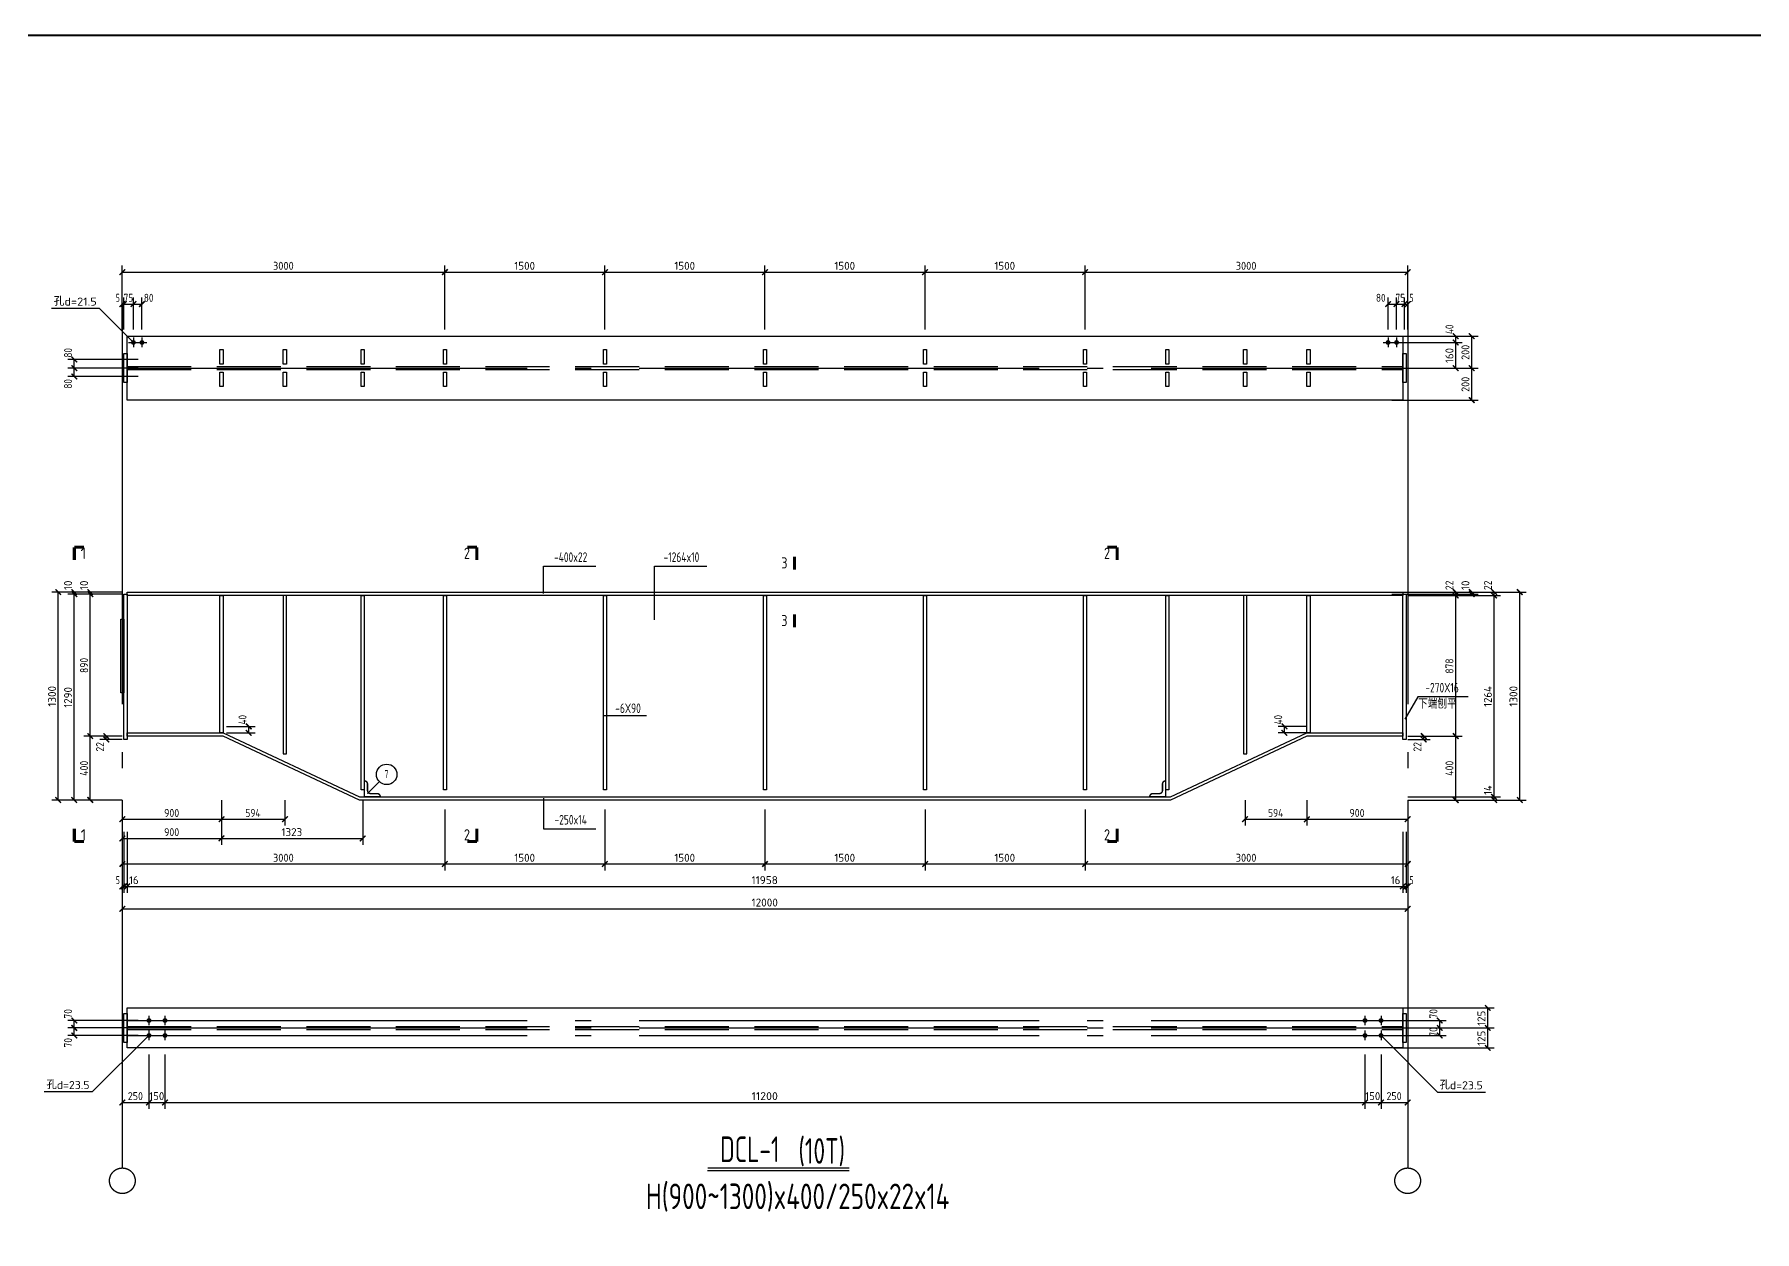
# Model space of a CAD drawing. Extents: x 447413 to 2975780, y -1432727 to 1301644.
# Drawn here: x 2269798 to 2323544, y -920480 to -883064 of the extents above; entities that cross this region are included whole.
import ezdxf
from ezdxf.enums import TextEntityAlignment as Align

# ---------------------------------------------------------------- set-up
doc = ezdxf.new("R2010")
doc.units = 0
doc.header["$LTSCALE"] = 1000
doc.header["$MEASUREMENT"] = 0
doc.linetypes.add('2', pattern=[16, 12.5, -1.5, 0.5, -1.5])
doc.linetypes.add('5', pattern=[5.6, 2, -0.8, 2, -0.8])
for name, color, linetype in [('10', 7, 'Continuous'), ('320', 2, 'Continuous'), ('图框', 253, 'Continuous'), ('图框外框__细线', 253, 'Continuous'), ('尺寸标注', 253, 'Continuous'), ('焊缝标注', 253, 'Continuous'), ('编号标注', 253, 'Continuous'), ('螺栓孔标注', 253, 'Continuous'), ('详图符号', 253, '2')]:
    doc.layers.add(name, color=color, linetype=linetype)
doc.layers.add('白线', color=7, linetype='Continuous', lineweight=20)
doc.styles.add('80', font='tssdeng.shx', dxfattribs={"width": 0.7, "bigfont": 'tssdchn.shx'})
doc.styles.get("Standard").update_dxf_attribs({"font": 'tssdeng.shx', "bigfont": 'hztxt.shx'})

# ---------------------------------------------------------------- blocks, each defined once
blk = doc.blocks.new('A$C6B0021A6')
at = {"layer": '图框', "color": 153, "const_width": 58, "elevation": -84000}
blk.add_lwpolyline([(111420, 1020), (2520, 1020), (2520, 83120), (111420, 83120)], close=True, dxfattribs=at)

msp = doc.modelspace()

# ---------------------------------------------------------------- linework, layer by layer
for p, q in [((2313023, -903767.1), (2312618.2, -904461.8)), ((2314592.7, -903767.1), (2313023, -903767.1)), ((2295258.5, -918583.8), (2290830.1, -918583.8))]:
    msp.add_line(p, q)
for points in [[(2285709, -900541.1), (2285709, -899687.8), (2285709, -899687.8), (2287342.2, -899687.8)], [(2289170, -901361.7), (2289170, -899687.8), (2289170, -899687.8), (2290803.3, -899687.8)], [(2287593.9, -904355.6), (2287968.4, -904355.6), (2287968.4, -904355.6), (2288926.8, -904355.6)], [(2285709, -906932.9), (2285709, -907893.6), (2285709, -907893.6), (2287342.2, -907893.6)]]:
    msp.add_lwpolyline(points)
at = {"const_width": 40.8}
msp.add_lwpolyline([(2295258.5, -918493.1), (2290830.1, -918493.1)], dxfattribs=at)
at = {"layer": '10', "const_width": 95}
for points in [[(2271044.8, -899091.5), (2271044.8, -899491.5)], [(2271044.8, -899091.5), (2271344.8, -899091.5)], [(2283624.8, -899091.5), (2283324.8, -899091.5)], [(2283624.8, -899091.5), (2283624.8, -899491.5)], [(2303624.8, -899091.5), (2303324.8, -899091.5)], [(2303624.8, -899091.5), (2303624.8, -899491.5)], [(2293544.8, -899391.5), (2293544.8, -899791.5)], [(2293544.8, -901591.5), (2293544.8, -901191.5)], [(2271044.8, -908291.5), (2271044.8, -907891.5)], [(2271044.8, -908291.5), (2271344.8, -908291.5)], [(2283624.8, -908291.5), (2283324.8, -908291.5)], [(2283624.8, -908291.5), (2283624.8, -907891.5)], [(2303624.8, -908291.5), (2303324.8, -908291.5)], [(2303624.8, -908291.5), (2303624.8, -907891.5)]]:
    msp.add_lwpolyline(points, dxfattribs=at)
at = {"layer": '320'}
for points in [[(2272694.8, -892491.5), (2312554.8, -892491.5), (2312554.8, -894491.5), (2272694.8, -894491.5), (2272694.8, -892491.5)], [(2272594.8, -893041.5), (2272694.8, -893041.5), (2272694.8, -893941.5), (2272594.8, -893941.5), (2272594.8, -893041.5)], [(2275594.8, -892916.5), (2275694.8, -892916.5), (2275694.8, -893366.5), (2275594.8, -893366.5), (2275594.8, -892916.5)], [(2277574.8, -892916.5), (2277674.8, -892916.5), (2277674.8, -893366.5), (2277574.8, -893366.5), (2277574.8, -892916.5)], [(2280004.8, -892916.5), (2280104.8, -892916.5), (2280104.8, -893366.5), (2280004.8, -893366.5), (2280004.8, -892916.5)], [(2282574.8, -892916.5), (2282674.8, -892916.5), (2282674.8, -893366.5), (2282574.8, -893366.5), (2282574.8, -892916.5)], [(2287574.8, -892916.5), (2287674.8, -892916.5), (2287674.8, -893366.5), (2287574.8, -893366.5), (2287574.8, -892916.5)], [(2292574.8, -892916.5), (2292674.8, -892916.5), (2292674.8, -893366.5), (2292574.8, -893366.5), (2292574.8, -892916.5)], [(2297574.8, -892916.5), (2297674.8, -892916.5), (2297674.8, -893366.5), (2297574.8, -893366.5), (2297574.8, -892916.5)], [(2302574.8, -892916.5), (2302674.8, -892916.5), (2302674.8, -893366.5), (2302574.8, -893366.5), (2302574.8, -892916.5)], [(2305144.8, -892916.5), (2305244.8, -892916.5), (2305244.8, -893366.5), (2305144.8, -893366.5), (2305144.8, -892916.5)], [(2307574.8, -892916.5), (2307674.8, -892916.5), (2307674.8, -893366.5), (2307574.8, -893366.5), (2307574.8, -892916.5)], [(2309554.8, -892916.5), (2309654.8, -892916.5), (2309654.8, -893366.5), (2309554.8, -893366.5), (2309554.8, -892916.5)], [(2312554.8, -893041.5), (2312654.8, -893041.5), (2312654.8, -893941.5), (2312554.8, -893941.5), (2312554.8, -893041.5)], [(2275594.8, -893616.5), (2275694.8, -893616.5), (2275694.8, -894066.5), (2275594.8, -894066.5), (2275594.8, -893616.5)], [(2277574.8, -893616.5), (2277674.8, -893616.5), (2277674.8, -894066.5), (2277574.8, -894066.5), (2277574.8, -893616.5)], [(2280004.8, -893616.5), (2280104.8, -893616.5), (2280104.8, -894066.5), (2280004.8, -894066.5), (2280004.8, -893616.5)], [(2282574.8, -893616.5), (2282674.8, -893616.5), (2282674.8, -894066.5), (2282574.8, -894066.5), (2282574.8, -893616.5)], [(2287574.8, -893616.5), (2287674.8, -893616.5), (2287674.8, -894066.5), (2287574.8, -894066.5), (2287574.8, -893616.5)], [(2292574.8, -893616.5), (2292674.8, -893616.5), (2292674.8, -894066.5), (2292574.8, -894066.5), (2292574.8, -893616.5)], [(2297574.8, -893616.5), (2297674.8, -893616.5), (2297674.8, -894066.5), (2297574.8, -894066.5), (2297574.8, -893616.5)], [(2302574.8, -893616.5), (2302674.8, -893616.5), (2302674.8, -894066.5), (2302574.8, -894066.5), (2302574.8, -893616.5)], [(2305144.8, -893616.5), (2305244.8, -893616.5), (2305244.8, -894066.5), (2305144.8, -894066.5), (2305144.8, -893616.5)], [(2307574.8, -893616.5), (2307674.8, -893616.5), (2307674.8, -894066.5), (2307574.8, -894066.5), (2307574.8, -893616.5)], [(2309554.8, -893616.5), (2309654.8, -893616.5), (2309654.8, -894066.5), (2309554.8, -894066.5), (2309554.8, -893616.5)], [(2272594.8, -900561.5), (2272694.8, -900561.5), (2272694.8, -905101.5), (2272594.8, -905101.5), (2272594.8, -900561.5)], [(2272694.8, -900491.5), (2312554.8, -900491.5), (2312554.8, -900601.5), (2272694.8, -900601.5), (2272694.8, -900491.5)], [(2275594.8, -900601.5), (2275694.8, -900601.5), (2275694.8, -904891.5), (2275594.8, -904891.5), (2275594.8, -900601.5)], [(2277574.8, -900601.5), (2277574.8, -905547.6)], [(2277674.8, -905547.6), (2277674.8, -900601.5)], [(2280004.8, -900601.5), (2280104.8, -900601.5), (2280104.8, -906671.5), (2280004.8, -906671.5), (2280004.8, -900601.5)], [(2282574.8, -900601.5), (2282674.8, -900601.5), (2282674.8, -906671.5), (2282574.8, -906671.5), (2282574.8, -900601.5)], [(2287574.8, -900601.5), (2287674.8, -900601.5), (2287674.8, -906671.5), (2287574.8, -906671.5), (2287574.8, -900601.5)], [(2292574.8, -900601.5), (2292674.8, -900601.5), (2292674.8, -906671.5), (2292574.8, -906671.5), (2292574.8, -900601.5)], [(2297574.8, -900601.5), (2297674.8, -900601.5), (2297674.8, -906671.5), (2297574.8, -906671.5), (2297574.8, -900601.5)], [(2302574.8, -900601.5), (2302674.8, -900601.5), (2302674.8, -906671.5), (2302574.8, -906671.5), (2302574.8, -900601.5)], [(2305144.8, -900601.5), (2305244.8, -900601.5), (2305244.8, -906671.5), (2305144.8, -906671.5), (2305144.8, -900601.5)], [(2307574.8, -900601.5), (2307574.8, -905547.6)], [(2307674.8, -905547.6), (2307674.8, -900601.5)], [(2309554.8, -900601.5), (2309654.8, -900601.5), (2309654.8, -904891.5), (2309554.8, -904891.5), (2309554.8, -900601.5)], [(2312554.8, -900561.5), (2312654.8, -900561.5), (2312654.8, -905101.5), (2312554.8, -905101.5), (2312554.8, -900561.5)], [(2272494.8, -901341.5), (2272594.8, -901341.5), (2272594.8, -903641.5), (2272494.8, -903641.5), (2272494.8, -901341.5)], [(2272694.8, -904891.5), (2275694.8, -904891.5), (2279954.8, -906891.5), (2305294.8, -906891.5), (2309554.8, -904891.5), (2312554.8, -904891.5), (2312554.8, -904991.5), (2309554.8, -904991.5), (2305294.8, -906991.5), (2279954.8, -906991.5), (2275694.8, -904991.5), (2272694.8, -904991.5), (2272694.8, -904891.5)], [(2277574.8, -905547.6), (2277674.8, -905547.6)], [(2307574.8, -905547.6), (2307674.8, -905547.6)], [(2272594.8, -913666.5), (2272694.8, -913666.5), (2272694.8, -914566.5), (2272594.8, -914566.5), (2272594.8, -913666.5)], [(2272694.8, -913491.5), (2312554.8, -913491.5), (2312554.8, -914741.5), (2272694.8, -914741.5), (2272694.8, -913491.5)], [(2312554.8, -913666.5), (2312654.8, -913666.5), (2312654.8, -914566.5), (2312554.8, -914566.5), (2312554.8, -913666.5)]]:
    msp.add_lwpolyline(points, dxfattribs=at)
at = {"layer": '320', "color": 253, "linetype": '5'}
for points in [[(2272694.8, -893441.5), (2312554.8, -893441.5)], [(2272694.8, -893541.5), (2312554.8, -893541.5)], [(2272694.8, -914066.5), (2312554.8, -914066.5)], [(2272694.8, -914166.5), (2312554.8, -914166.5)]]:
    msp.add_lwpolyline(points, dxfattribs=at)
at = {"layer": '图框外框__细线', "color": 2, "const_width": 45}
for points in [[(2280104.8, -906891.5), (2280104.8, -906391.5)], [(2280204.8, -906691.5), (2280204.8, -906491.5)], [(2305044.8, -906691.5), (2305044.8, -906491.5)], [(2305144.8, -906891.5), (2305144.8, -906391.5)], [(2280104.8, -906891.5), (2280604.8, -906891.5)], [(2280504.8, -906791.5), (2280304.8, -906791.5)], [(2305144.8, -906891.5), (2304644.8, -906891.5)], [(2304744.8, -906791.5), (2304944.8, -906791.5)]]:
    msp.add_lwpolyline(points, dxfattribs=at)
at = {"layer": '图框外框__细线', "const_width": 45}
for points in [[(2280204.8, -906491.5, 0.4142136), (2280104.8, -906391.5, 0.4142136)], [(2280204.8, -906691.5, 0.4142135), (2280304.8, -906791.5, 0.4142135)], [(2304944.8, -906791.5, 0.4142136), (2305044.8, -906691.5, 0.4142136)], [(2305144.8, -906391.5, 0.4142136), (2305044.8, -906491.5, 0.4142136)], [(2280604.8, -906891.5, 0.4142136), (2280504.8, -906791.5, 0.4142136)], [(2304744.8, -906791.5, 0.4142136), (2304644.8, -906891.5, 0.4142136)]]:
    msp.add_lwpolyline(points, format="xyb", dxfattribs=at)
at = {"layer": '尺寸标注'}
for p, q in [((2272544.8, -892291.5), (2272544.8, -890291.5)), ((2272544.8, -890491.5), (2282624.8, -890491.5)), ((2282624.8, -892291.5), (2282624.8, -890291.5)), ((2282624.8, -892291.5), (2282624.8, -890291.5)), ((2282624.8, -890491.5), (2287624.8, -890491.5)), ((2287624.8, -892291.5), (2287624.8, -890291.5)), ((2287624.8, -892291.5), (2287624.8, -890291.5)), ((2287624.8, -890491.5), (2292624.8, -890491.5)), ((2292624.8, -892291.5), (2292624.8, -890291.5)), ((2292624.8, -892291.5), (2292624.8, -890291.5)), ((2292624.8, -890491.5), (2297624.8, -890491.5)), ((2297624.8, -892291.5), (2297624.8, -890291.5)), ((2297624.8, -892291.5), (2297624.8, -890291.5)), ((2297624.8, -890491.5), (2302624.8, -890491.5)), ((2302624.8, -892291.5), (2302624.8, -890291.5)), ((2302624.8, -892291.5), (2302624.8, -890291.5)), ((2302624.8, -890491.5), (2312704.8, -890491.5)), ((2312704.8, -892291.5), (2312704.8, -890291.5)), ((2272544.8, -892291.5), (2272544.8, -891291.5)), ((2272544.8, -891491.5), (2272594.8, -891491.5)), ((2272594.8, -892291.5), (2272594.8, -891291.5)), ((2272594.8, -892291.5), (2272594.8, -891291.5)), ((2272594.8, -891491.5), (2272891.4, -891491.5)), ((2272891.4, -892291.5), (2272891.4, -891291.5)), ((2272891.4, -892291.5), (2272891.4, -891291.5)), ((2272891.4, -891491.5), (2273158.1, -891491.5)), ((2273158.1, -892291.5), (2273158.1, -891291.5)), ((2312091.4, -892291.5), (2312091.4, -891291.5)), ((2312091.4, -891491.5), (2312358.1, -891491.5)), ((2312358.1, -892291.5), (2312358.1, -891291.5)), ((2312358.1, -892291.5), (2312358.1, -891291.5)), ((2312358.1, -891491.5), (2312608.1, -891491.5)), ((2312608.1, -892291.5), (2312608.1, -891291.5)), ((2312608.1, -892291.5), (2312608.1, -891291.5)), ((2312608.1, -891491.5), (2312704.8, -891491.5)), ((2312704.8, -892291.5), (2312704.8, -891291.5)), ((2312204.8, -892491.5), (2314904.8, -892491.5)), ((2312504.8, -892491.5), (2314404.8, -892491.5)), ((2312504.8, -892691.5), (2314404.8, -892691.5)), ((2312504.8, -892691.5), (2314404.8, -892691.5)), ((2314204.8, -892691.5), (2314204.8, -892491.5)), ((2314204.8, -893491.5), (2314204.8, -892691.5)), ((2314704.8, -893491.5), (2314704.8, -892491.5)), ((2273044.8, -893224.8), (2270844.8, -893224.8)), ((2271044.8, -893491.5), (2271044.8, -893224.8)), ((2273044.8, -893491.5), (2270844.8, -893491.5)), ((2273044.8, -893491.5), (2270844.8, -893491.5)), ((2273044.8, -893758.1), (2270844.8, -893758.1)), ((2271044.8, -893758.1), (2271044.8, -893491.5)), ((2312204.8, -893491.5), (2314904.8, -893491.5)), ((2312204.8, -893491.5), (2314904.8, -893491.5)), ((2312504.8, -893491.5), (2314404.8, -893491.5)), ((2314704.8, -894491.5), (2314704.8, -893491.5)), ((2312204.8, -894491.5), (2314904.8, -894491.5)), ((2272544.8, -900491.5), (2270344.8, -900491.5)), ((2270544.8, -906991.5), (2270544.8, -900491.5)), ((2272544.8, -900491.5), (2270844.8, -900491.5)), ((2272544.8, -900561.5), (2270844.8, -900561.5)), ((2272544.8, -900561.5), (2270844.8, -900561.5)), ((2271044.8, -900561.5), (2271044.8, -900491.5)), ((2271044.8, -906991.5), (2271044.8, -900561.5)), ((2272544.8, -900491.5), (2271344.8, -900491.5)), ((2272544.8, -900561.5), (2271344.8, -900561.5)), ((2272544.8, -900561.5), (2271344.8, -900561.5)), ((2271544.8, -900561.5), (2271544.8, -900491.5)), ((2271544.8, -904991.5), (2271544.8, -900561.5)), ((2307624.8, -900601.5), (2306424.8, -900601.5)), ((2312204.8, -900491.5), (2314904.8, -900491.5)), ((2312204.8, -900561.5), (2314904.8, -900561.5)), ((2312704.8, -900491.5), (2315604.8, -900491.5)), ((2312704.8, -900491.5), (2314404.8, -900491.5)), ((2312704.8, -900601.5), (2315604.8, -900601.5)), ((2312704.8, -900601.5), (2315604.8, -900601.5)), ((2312704.8, -900601.5), (2314404.8, -900601.5)), ((2312704.8, -900601.5), (2314404.8, -900601.5)), ((2313204.8, -900491.5), (2316404.8, -900491.5)), ((2314204.8, -900601.5), (2314204.8, -900491.5)), ((2314204.8, -904991.5), (2314204.8, -900601.5)), ((2314704.8, -900561.5), (2314704.8, -900491.5)), ((2315404.8, -900601.5), (2315404.8, -900491.5)), ((2315404.8, -906891.5), (2315404.8, -900601.5)), ((2316204.8, -906991.5), (2316204.8, -900491.5)), ((2272544.8, -904991.5), (2271344.8, -904991.5)), ((2272544.8, -904991.5), (2271344.8, -904991.5)), ((2271544.8, -906991.5), (2271544.8, -904991.5)), ((2272544.8, -904991.5), (2271844.8, -904991.5)), ((2272044.8, -905101.5), (2272044.8, -904991.5)), ((2275794.8, -904691.5), (2276694.8, -904691.5)), ((2275794.8, -904891.5), (2276694.8, -904891.5)), ((2276494.8, -904891.5), (2276494.8, -904691.5)), ((2309554.8, -904691.5), (2308654.8, -904691.5)), ((2309554.8, -904891.5), (2308654.8, -904891.5)), ((2308854.8, -904891.5), (2308854.8, -904691.5)), ((2312704.8, -904991.5), (2314404.8, -904991.5)), ((2312704.8, -904991.5), (2314404.8, -904991.5)), ((2312704.8, -904991.5), (2313404.8, -904991.5)), ((2313204.8, -905101.5), (2313204.8, -904991.5)), ((2314204.8, -906991.5), (2314204.8, -904991.5)), ((2272544.8, -905101.5), (2271844.8, -905101.5)), ((2312704.8, -905101.5), (2313404.8, -905101.5)), ((2272544.8, -906991.5), (2270344.8, -906991.5)), ((2272544.8, -906991.5), (2270844.8, -906991.5)), ((2272544.8, -906991.5), (2271344.8, -906991.5)), ((2272544.8, -906991.5), (2272544.8, -908391.5)), ((2272544.8, -906991.5), (2272544.8, -907791.5)), ((2275644.8, -906991.5), (2275644.8, -908391.5)), ((2275644.8, -906991.5), (2275644.8, -908391.5)), ((2275644.8, -906991.5), (2275644.8, -907791.5)), ((2275644.8, -906991.5), (2275644.8, -907791.5)), ((2277624.8, -906991.5), (2277624.8, -907791.5)), ((2280054.8, -906991.5), (2280054.8, -908391.5)), ((2307624.8, -906991.5), (2307624.8, -907791.5)), ((2309554.8, -906991.5), (2309554.8, -907791.5)), ((2309554.8, -906991.5), (2309554.8, -907791.5)), ((2312704.8, -906891.5), (2315604.8, -906891.5)), ((2312704.8, -906891.5), (2315604.8, -906891.5)), ((2312704.8, -906991.5), (2312704.8, -907791.5)), ((2312704.8, -906991.5), (2315604.8, -906991.5)), ((2312704.8, -906991.5), (2314404.8, -906991.5)), ((2313204.8, -906991.5), (2316404.8, -906991.5)), ((2315404.8, -906991.5), (2315404.8, -906891.5)), ((2272544.8, -907291.5), (2272544.8, -909191.5)), ((2272544.8, -907591.5), (2275644.8, -907591.5)), ((2275644.8, -907591.5), (2277624.8, -907591.5)), ((2282624.8, -907291.5), (2282624.8, -909191.5)), ((2282624.8, -907291.5), (2282624.8, -909191.5)), ((2287624.8, -907291.5), (2287624.8, -909191.5)), ((2287624.8, -907291.5), (2287624.8, -909191.5)), ((2292624.8, -907291.5), (2292624.8, -909191.5)), ((2292624.8, -907291.5), (2292624.8, -909191.5)), ((2297624.8, -907291.5), (2297624.8, -909191.5)), ((2297624.8, -907291.5), (2297624.8, -909191.5)), ((2302624.8, -907291.5), (2302624.8, -909191.5)), ((2302624.8, -907291.5), (2302624.8, -909191.5)), ((2307624.8, -907591.5), (2309554.8, -907591.5)), ((2309554.8, -907591.5), (2312704.8, -907591.5)), ((2312704.8, -907291.5), (2312704.8, -909191.5)), ((2272544.8, -907991.5), (2272544.8, -909891.5)), ((2272544.8, -908191.5), (2275644.8, -908191.5)), ((2272594.8, -907991.5), (2272594.8, -909891.5)), ((2272594.8, -907991.5), (2272594.8, -909891.5)), ((2272694.8, -907991.5), (2272694.8, -909891.5)), ((2272694.8, -907991.5), (2272694.8, -909891.5)), ((2275644.8, -908191.5), (2280054.8, -908191.5)), ((2312554.8, -907991.5), (2312554.8, -909891.5)), ((2312554.8, -907991.5), (2312554.8, -909891.5)), ((2312654.8, -907991.5), (2312654.8, -909891.5)), ((2312654.8, -907991.5), (2312654.8, -909891.5)), ((2312704.8, -907991.5), (2312704.8, -909891.5)), ((2272544.8, -908691.5), (2272544.8, -910591.5)), ((2312704.8, -908691.5), (2312704.8, -910591.5)), ((2272544.8, -908991.5), (2282624.8, -908991.5)), ((2282624.8, -908991.5), (2287624.8, -908991.5)), ((2287624.8, -908991.5), (2292624.8, -908991.5)), ((2292624.8, -908991.5), (2297624.8, -908991.5)), ((2297624.8, -908991.5), (2302624.8, -908991.5)), ((2302624.8, -908991.5), (2312704.8, -908991.5)), ((2272544.8, -909691.5), (2272594.8, -909691.5)), ((2272594.8, -909691.5), (2272694.8, -909691.5)), ((2272694.8, -909691.5), (2312554.8, -909691.5)), ((2312554.8, -909691.5), (2312654.8, -909691.5)), ((2312654.8, -909691.5), (2312704.8, -909691.5)), ((2272544.8, -910391.5), (2312704.8, -910391.5)), ((2312304.8, -913491.5), (2315404.8, -913491.5)), ((2315204.8, -914116.5), (2315204.8, -913491.5)), ((2273044.8, -913883.1), (2270844.8, -913883.1)), ((2273044.8, -914116.5), (2270844.8, -914116.5)), ((2273044.8, -914116.5), (2270844.8, -914116.5)), ((2271044.8, -914116.5), (2271044.8, -913883.1)), ((2271044.8, -914349.8), (2271044.8, -914116.5)), ((2312204.8, -913883.1), (2313904.8, -913883.1)), ((2312204.8, -914116.5), (2313904.8, -914116.5)), ((2312204.8, -914116.5), (2313904.8, -914116.5)), ((2312304.8, -914116.5), (2315404.8, -914116.5)), ((2312304.8, -914116.5), (2315404.8, -914116.5)), ((2313704.8, -914116.5), (2313704.8, -913883.1)), ((2313704.8, -914349.8), (2313704.8, -914116.5)), ((2315204.8, -914741.5), (2315204.8, -914116.5)), ((2273044.8, -914349.8), (2270844.8, -914349.8)), ((2312204.8, -914349.8), (2313904.8, -914349.8)), ((2312304.8, -914741.5), (2315404.8, -914741.5)), ((2272544.8, -914941.5), (2272544.8, -916641.5)), ((2273378.1, -914941.5), (2273378.1, -916641.5)), ((2273378.1, -914941.5), (2273378.1, -916641.5)), ((2273878.1, -914941.5), (2273878.1, -916641.5)), ((2273878.1, -914941.5), (2273878.1, -916641.5)), ((2311371.4, -914941.5), (2311371.4, -916641.5)), ((2311371.4, -914941.5), (2311371.4, -916641.5)), ((2311871.4, -914941.5), (2311871.4, -916641.5)), ((2311871.4, -914941.5), (2311871.4, -916641.5)), ((2312704.8, -914941.5), (2312704.8, -916641.5)), ((2272544.8, -916441.5), (2273378.1, -916441.5)), ((2273378.1, -916441.5), (2273878.1, -916441.5)), ((2273878.1, -916441.5), (2311371.4, -916441.5)), ((2311371.4, -916441.5), (2311871.4, -916441.5)), ((2311871.4, -916441.5), (2312704.8, -916441.5))]:
    msp.add_line(p, q, dxfattribs=at)
at = {"layer": '尺寸标注', "const_width": 45}
for points in [[(2272456.4, -890579.9), (2272633.2, -890403.1)], [(2282536.4, -890579.9), (2282713.2, -890403.1)], [(2282536.4, -890579.9), (2282713.2, -890403.1)], [(2287536.4, -890579.9), (2287713.2, -890403.1)], [(2287536.4, -890579.9), (2287713.2, -890403.1)], [(2292536.4, -890579.9), (2292713.2, -890403.1)], [(2292536.4, -890579.9), (2292713.2, -890403.1)], [(2297536.4, -890579.9), (2297713.2, -890403.1)], [(2297536.4, -890579.9), (2297713.2, -890403.1)], [(2302536.4, -890579.9), (2302713.2, -890403.1)], [(2302536.4, -890579.9), (2302713.2, -890403.1)], [(2312616.4, -890579.9), (2312793.2, -890403.1)], [(2272456.4, -891579.9), (2272633.2, -891403.1)], [(2272506.4, -891579.9), (2272683.2, -891403.1)], [(2272506.4, -891579.9), (2272683.2, -891403.1)], [(2272803.1, -891579.9), (2272979.8, -891403.1)], [(2272803.1, -891579.9), (2272979.8, -891403.1)], [(2273069.7, -891579.9), (2273246.5, -891403.1)], [(2312003.1, -891579.9), (2312179.8, -891403.1)], [(2312269.7, -891579.9), (2312446.5, -891403.1)], [(2312269.7, -891579.9), (2312446.5, -891403.1)], [(2312519.7, -891579.9), (2312696.5, -891403.1)], [(2312519.7, -891579.9), (2312696.5, -891403.1)], [(2312616.4, -891579.9), (2312793.2, -891403.1)], [(2314116.4, -892403.1), (2314293.2, -892579.9)], [(2314116.4, -892603.1), (2314293.2, -892779.9)], [(2314116.4, -892603.1), (2314293.2, -892779.9)], [(2314616.4, -892403.1), (2314793.2, -892579.9)], [(2270956.4, -893136.4), (2271133.2, -893313.2)], [(2270956.4, -893403.1), (2271133.2, -893579.9)], [(2270956.4, -893403.1), (2271133.2, -893579.9)], [(2270956.4, -893669.8), (2271133.2, -893846.5)], [(2314116.4, -893403.1), (2314293.2, -893579.9)], [(2314616.4, -893403.1), (2314793.2, -893579.9)], [(2314616.4, -893403.1), (2314793.2, -893579.9)], [(2314616.4, -894403.1), (2314793.2, -894579.9)], [(2270456.4, -900403.1), (2270633.2, -900579.9)], [(2270956.4, -900403.1), (2271133.2, -900579.9)], [(2270956.4, -900473.1), (2271133.2, -900649.9)], [(2270956.4, -900473.1), (2271133.2, -900649.9)], [(2271456.4, -900403.1), (2271633.2, -900579.9)], [(2271456.4, -900473.1), (2271633.2, -900649.9)], [(2271456.4, -900473.1), (2271633.2, -900649.9)], [(2314116.4, -900403.1), (2314293.2, -900579.9)], [(2314116.4, -900513.1), (2314293.2, -900689.9)], [(2314116.4, -900513.1), (2314293.2, -900689.9)], [(2314616.4, -900403.1), (2314793.2, -900579.9)], [(2314616.4, -900473.1), (2314793.2, -900649.9)], [(2315316.4, -900403.1), (2315493.2, -900579.9)], [(2315316.4, -900513.1), (2315493.2, -900689.9)], [(2315316.4, -900513.1), (2315493.2, -900689.9)], [(2316116.4, -900403.1), (2316293.2, -900579.9)], [(2271456.4, -904903.1), (2271633.2, -905079.9)], [(2271456.4, -904903.1), (2271633.2, -905079.9)], [(2271956.4, -904903.1), (2272133.2, -905079.9)], [(2271956.4, -905013.1), (2272133.2, -905189.9)], [(2276406.4, -904603.1), (2276583.2, -904779.9)], [(2276406.4, -904803.1), (2276583.2, -904979.9)], [(2308766.4, -904603.1), (2308943.2, -904779.9)], [(2308766.4, -904803.1), (2308943.2, -904979.9)], [(2313116.4, -904903.1), (2313293.2, -905079.9)], [(2313116.4, -905013.1), (2313293.2, -905189.9)], [(2314116.4, -904903.1), (2314293.2, -905079.9)], [(2314116.4, -904903.1), (2314293.2, -905079.9)], [(2270456.4, -906903.1), (2270633.2, -907079.9)], [(2270956.4, -906903.1), (2271133.2, -907079.9)], [(2271456.4, -906903.1), (2271633.2, -907079.9)], [(2314116.4, -906903.1), (2314293.2, -907079.9)], [(2315316.4, -906803.1), (2315493.2, -906979.9)], [(2315316.4, -906803.1), (2315493.2, -906979.9)], [(2315316.4, -906903.1), (2315493.2, -907079.9)], [(2316116.4, -906903.1), (2316293.2, -907079.9)], [(2272456.4, -907679.9), (2272633.2, -907503.1)], [(2275556.4, -907679.9), (2275733.2, -907503.1)], [(2275556.4, -907679.9), (2275733.2, -907503.1)], [(2277536.4, -907679.9), (2277713.2, -907503.1)], [(2307536.4, -907679.9), (2307713.2, -907503.1)], [(2309466.4, -907679.9), (2309643.2, -907503.1)], [(2309466.4, -907679.9), (2309643.2, -907503.1)], [(2312616.4, -907679.9), (2312793.2, -907503.1)], [(2272456.4, -908279.9), (2272633.2, -908103.1)], [(2275556.4, -908279.9), (2275733.2, -908103.1)], [(2275556.4, -908279.9), (2275733.2, -908103.1)], [(2279966.4, -908279.9), (2280143.2, -908103.1)], [(2272456.4, -909079.9), (2272633.2, -908903.1)], [(2282536.4, -909079.9), (2282713.2, -908903.1)], [(2282536.4, -909079.9), (2282713.2, -908903.1)], [(2287536.4, -909079.9), (2287713.2, -908903.1)], [(2287536.4, -909079.9), (2287713.2, -908903.1)], [(2292536.4, -909079.9), (2292713.2, -908903.1)], [(2292536.4, -909079.9), (2292713.2, -908903.1)], [(2297536.4, -909079.9), (2297713.2, -908903.1)], [(2297536.4, -909079.9), (2297713.2, -908903.1)], [(2302536.4, -909079.9), (2302713.2, -908903.1)], [(2302536.4, -909079.9), (2302713.2, -908903.1)], [(2312616.4, -909079.9), (2312793.2, -908903.1)], [(2272456.4, -909779.9), (2272633.2, -909603.1)], [(2272506.4, -909779.9), (2272683.2, -909603.1)], [(2272506.4, -909779.9), (2272683.2, -909603.1)], [(2272606.4, -909779.9), (2272783.2, -909603.1)], [(2272606.4, -909779.9), (2272783.2, -909603.1)], [(2312466.4, -909779.9), (2312643.2, -909603.1)], [(2312466.4, -909779.9), (2312643.2, -909603.1)], [(2312566.4, -909779.9), (2312743.2, -909603.1)], [(2312566.4, -909779.9), (2312743.2, -909603.1)], [(2312616.4, -909779.9), (2312793.2, -909603.1)], [(2272456.4, -910479.9), (2272633.2, -910303.1)], [(2312616.4, -910479.9), (2312793.2, -910303.1)], [(2315116.4, -913403.1), (2315293.2, -913579.9)], [(2270956.4, -913794.8), (2271133.2, -913971.5)], [(2270956.4, -914028.1), (2271133.2, -914204.9)], [(2270956.4, -914028.1), (2271133.2, -914204.9)], [(2313616.4, -913794.8), (2313793.2, -913971.5)], [(2313616.4, -914028.1), (2313793.2, -914204.9)], [(2313616.4, -914028.1), (2313793.2, -914204.9)], [(2315116.4, -914028.1), (2315293.2, -914204.9)], [(2315116.4, -914028.1), (2315293.2, -914204.9)], [(2270956.4, -914261.4), (2271133.2, -914438.2)], [(2313616.4, -914261.4), (2313793.2, -914438.2)], [(2315116.4, -914653.1), (2315293.2, -914829.9)], [(2272456.4, -916529.9), (2272633.2, -916353.1)], [(2273289.7, -916529.9), (2273466.5, -916353.1)], [(2273289.7, -916529.9), (2273466.5, -916353.1)], [(2273789.7, -916529.9), (2273966.5, -916353.1)], [(2273789.7, -916529.9), (2273966.5, -916353.1)], [(2311283, -916529.9), (2311459.8, -916353.1)], [(2311283, -916529.9), (2311459.8, -916353.1)], [(2311783, -916529.9), (2311959.8, -916353.1)], [(2311783, -916529.9), (2311959.8, -916353.1)], [(2312616.4, -916529.9), (2312793.2, -916353.1)]]:
    msp.add_lwpolyline(points, dxfattribs=at)
at = {"layer": '焊缝标注', "const_width": 75}
for points in [[(2272928.9, -892691.5, 1), (2272853.9, -892691.5, 1), (2272928.9, -892691.5, 1)], [(2272928.9, -892691.5, 1), (2272853.9, -892691.5, 1), (2272928.9, -892691.5, 1)], [(2273195.6, -892691.5, 1), (2273120.6, -892691.5, 1), (2273195.6, -892691.5, 1)], [(2273195.6, -892691.5, 1), (2273120.6, -892691.5, 1), (2273195.6, -892691.5, 1)], [(2312128.9, -892691.5, 1), (2312053.9, -892691.5, 1), (2312128.9, -892691.5, 1)], [(2312128.9, -892691.5, 1), (2312053.9, -892691.5, 1), (2312128.9, -892691.5, 1)], [(2312395.6, -892691.5, 1), (2312320.6, -892691.5, 1), (2312395.6, -892691.5, 1)], [(2312395.6, -892691.5, 1), (2312320.6, -892691.5, 1), (2312395.6, -892691.5, 1)], [(2273415.6, -913883.1, 1), (2273340.6, -913883.1, 1), (2273415.6, -913883.1, 1)], [(2273415.6, -913883.1, 1), (2273340.6, -913883.1, 1), (2273415.6, -913883.1, 1)], [(2273915.6, -913883.1, 1), (2273840.6, -913883.1, 1), (2273915.6, -913883.1, 1)], [(2273915.6, -913883.1, 1), (2273840.6, -913883.1, 1), (2273915.6, -913883.1, 1)], [(2311408.9, -913883.1, 1), (2311333.9, -913883.1, 1), (2311408.9, -913883.1, 1)], [(2311408.9, -913883.1, 1), (2311333.9, -913883.1, 1), (2311408.9, -913883.1, 1)], [(2311908.9, -913883.1, 1), (2311833.9, -913883.1, 1), (2311908.9, -913883.1, 1)], [(2311908.9, -913883.1, 1), (2311833.9, -913883.1, 1), (2311908.9, -913883.1, 1)], [(2273415.6, -914349.8, 1), (2273340.6, -914349.8, 1), (2273415.6, -914349.8, 1)], [(2273415.6, -914349.8, 1), (2273340.6, -914349.8, 1), (2273415.6, -914349.8, 1)], [(2273915.6, -914349.8, 1), (2273840.6, -914349.8, 1), (2273915.6, -914349.8, 1)], [(2273915.6, -914349.8, 1), (2273840.6, -914349.8, 1), (2273915.6, -914349.8, 1)], [(2311408.9, -914349.8, 1), (2311333.9, -914349.8, 1), (2311408.9, -914349.8, 1)], [(2311408.9, -914349.8, 1), (2311333.9, -914349.8, 1), (2311408.9, -914349.8, 1)], [(2311908.9, -914349.8, 1), (2311833.9, -914349.8, 1), (2311908.9, -914349.8, 1)], [(2311908.9, -914349.8, 1), (2311833.9, -914349.8, 1), (2311908.9, -914349.8, 1)]]:
    msp.add_lwpolyline(points, format="xyb", dxfattribs=at)
at = {"layer": '编号标注'}
for p, q in [((2272741.4, -892691.5), (2273041.4, -892691.5)), ((2272891.4, -892541.5), (2272891.4, -892841.5)), ((2273008.1, -892691.5), (2273308.1, -892691.5)), ((2273158.1, -892541.5), (2273158.1, -892841.5)), ((2311941.4, -892691.5), (2312241.4, -892691.5)), ((2312091.4, -892541.5), (2312091.4, -892841.5)), ((2312208.1, -892691.5), (2312508.1, -892691.5)), ((2312358.1, -892541.5), (2312358.1, -892841.5)), ((2280204.8, -906791.5), (2280578.5, -906417.8)), ((2273228.1, -913883.1), (2273528.1, -913883.1)), ((2273378.1, -913733.1), (2273378.1, -914033.1)), ((2273378.1, -914199.8), (2273378.1, -914499.8)), ((2273728.1, -913883.1), (2274028.1, -913883.1)), ((2273878.1, -913733.1), (2273878.1, -914033.1)), ((2273878.1, -914199.8), (2273878.1, -914499.8)), ((2311221.4, -913883.1), (2311521.4, -913883.1)), ((2311371.4, -913733.1), (2311371.4, -914033.1)), ((2311371.4, -914199.8), (2311371.4, -914499.8)), ((2311721.4, -913883.1), (2312021.4, -913883.1)), ((2311871.4, -913733.1), (2311871.4, -914033.1)), ((2311871.4, -914199.8), (2311871.4, -914499.8)), ((2273228.1, -914349.8), (2273528.1, -914349.8)), ((2273728.1, -914349.8), (2274028.1, -914349.8)), ((2311221.4, -914349.8), (2311521.4, -914349.8)), ((2311721.4, -914349.8), (2312021.4, -914349.8))]:
    msp.add_line(p, q, dxfattribs=at)
at = {"layer": '编号标注', "const_width": 10}
msp.add_lwpolyline([(2280209.8, -906791.5, 1), (2280199.8, -906791.5, 1), (2280209.8, -906791.5, 1)], format="xyb", dxfattribs=at)
at = {"layer": '编号标注'}
msp.add_circle((2280804.8, -906191.5), 320, dxfattribs=at)
at = {"layer": '螺栓孔标注'}
for p, q in [((2271832, -891629.5), (2270332, -891629.5)), ((2272891.4, -892691.5), (2271832, -891629.5)), ((2273378.1, -914349.8), (2271606.8, -916114.1)), ((2311871.4, -914349.8), (2313634.3, -916122.5)), ((2271606.8, -916114.1), (2270106.8, -916114.1)), ((2313634.3, -916122.5), (2315134.3, -916122.5))]:
    msp.add_line(p, q, dxfattribs=at)
at = {"layer": '螺栓孔标注', "const_width": 10}
for points in [[(2272896.4, -892691.5, 1), (2272886.4, -892691.5, 1), (2272896.4, -892691.5, 1)], [(2273383.1, -914349.8, 1), (2273373.1, -914349.8, 1), (2273383.1, -914349.8, 1)], [(2311876.4, -914349.8, 1), (2311866.4, -914349.8, 1), (2311876.4, -914349.8, 1)]]:
    msp.add_lwpolyline(points, format="xyb", dxfattribs=at)
at = {"layer": '详图符号'}
for p, q in [((2272544.8, -891491.5), (2272544.8, -918491.5)), ((2312704.8, -891491.5), (2312704.8, -918491.5)), ((2272694.8, -893491.5), (2312554.8, -893491.5)), ((2272694.8, -913883.1), (2312554.8, -913883.1)), ((2272694.8, -914116.5), (2312554.8, -914116.5)), ((2272694.8, -914349.8), (2312554.8, -914349.8))]:
    msp.add_line(p, q, dxfattribs=at)
for centre in [(2272544.8, -918891.5), (2312704.8, -918891.5)]:
    msp.add_circle(centre, 400, dxfattribs=at)

# ---------------------------------------------------------------- block references
msp.add_blockref('A$C6B0021A6', (2253722, -966213.1, 84000))

# ---------------------------------------------------------------- texts
at = {"width": 0.75}
for s, p in [('-400x22', (2286552.7, -899551.7)), ('-1264x10', (2290013.8, -899551.7)), ('-270X16', (2313779.4, -903631)), ('-6X90', (2288345.9, -904274)), ('下端刨平', (2313635.5, -904131.5)), ('-250x14', (2286552.7, -907757.5))]:
    msp.add_text(s, height=300, dxfattribs=at).set_placement(p, align=Align.CENTER)
at = {"color": 6, "width": 0.75}
msp.add_text('H(900~1300)x400/250x22x14', height=800, dxfattribs=at).set_placement((2293646.7, -919376.2), align=Align.MIDDLE)
at = {"layer": '10'}
for s, width, p, p2 in [('1', 1.559999, (2271236.8, -899456), (2271425.8, -899456)), ('2', 1.002857, (2283216.8, -899456), (2283405.8, -899456)), ('2', 1.002865, (2303216.8, -899456), (2303405.8, -899456)), ('3', 1.002865, (2293136.8, -899756), (2293325.8, -899756)), ('3', 1.002865, (2293136.8, -901556), (2293325.8, -901556)), ('1', 1.559999, (2271236.8, -908256), (2271425.8, -908256)), ('2', 1.002857, (2283216.8, -908256), (2283405.8, -908256)), ('2', 1.002865, (2303216.8, -908256), (2303405.8, -908256))]:
    msp.add_text(s, height=350, dxfattribs=dict(at, width=width)).set_placement(p, p2, align=Align.FIT)
at = {"layer": '尺寸标注'}
for s, width, p, p2 in [('3000', 0.910001, (2277252.3, -890421.5), (2277899.8, -890421.5)), ('1500', 0.910001, (2284792.3, -890421.5), (2285439.8, -890421.5)), ('1500', 0.910001, (2289792.3, -890421.5), (2290439.8, -890421.5)), ('1500', 0.910001, (2294792.3, -890421.5), (2295439.8, -890421.5)), ('1500', 0.910001, (2299792.3, -890421.5), (2300439.8, -890421.5)), ('3000', 0.910001, (2307332.3, -890421.5), (2307979.8, -890421.5)), ('5', 0.909999, (2272343.5, -891421.5), (2272466, -891421.5)), ('75', 0.91, (2272585.6, -891421.5), (2272883.1, -891421.5)), ('80', 0.91, (2273219.4, -891421.5), (2273516.9, -891421.5)), ('80', 0.910002, (2311715.2, -891421.5), (2312012.7, -891421.5)), ('75', 0.910002, (2312325.6, -891421.5), (2312623.1, -891421.5)), ('5', 0.910005, (2312766, -891421.5), (2312888.5, -891421.5)), ('900', 0.91, (2273849.8, -907521.5), (2274322.3, -907521.5)), ('594', 0.893456, (2276389.8, -907521.5), (2276862.3, -907521.5)), ('594', 0.893456, (2308344.8, -907521.5), (2308817.3, -907521.5)), ('900', 0.910001, (2310884.8, -907521.5), (2311357.3, -907521.5)), ('900', 0.91, (2273849.8, -908121.5), (2274322.3, -908121.5)), ('1323', 0.909999, (2277517.3, -908121.5), (2278164.8, -908121.5)), ('3000', 0.910001, (2277252.3, -908921.5), (2277899.8, -908921.5)), ('1500', 0.910001, (2284792.3, -908921.5), (2285439.8, -908921.5)), ('1500', 0.910001, (2289792.3, -908921.5), (2290439.8, -908921.5)), ('1500', 0.910001, (2294792.3, -908921.5), (2295439.8, -908921.5)), ('1500', 0.910001, (2299792.3, -908921.5), (2300439.8, -908921.5)), ('3000', 0.910001, (2307332.3, -908921.5), (2307979.8, -908921.5)), ('5', 0.909999, (2272343.5, -909621.5), (2272466, -909621.5)), ('16', 0.937575, (2272756, -909621.5), (2273053.5, -909621.5)), ('11958', 0.910004, (2292204.8, -909621.5), (2293027.3, -909621.5)), ('16', 0.937578, (2312178.5, -909621.5), (2312476, -909621.5)), ('5', 0.910005, (2312766, -909621.5), (2312888.5, -909621.5)), ('12000', 0.910004, (2292204.8, -910321.5), (2293027.3, -910321.5)), ('250', 0.91, (2272716.4, -916371.5), (2273188.9, -916371.5)), ('150', 0.910001, (2273383.1, -916371.5), (2273855.6, -916371.5)), ('11200', 0.910004, (2292204.8, -916371.5), (2293027.3, -916371.5)), ('150', 0.910001, (2311376.4, -916371.5), (2311848.9, -916371.5)), ('250', 0.910001, (2312043.1, -916371.5), (2312515.6, -916371.5))]:
    msp.add_text(s, height=250, dxfattribs=dict(at, width=width)).set_placement(p, p2, align=Align.FIT)
for s, width, p, p2 in [('40', 0.910002, (2314134.8, -892430.2), (2314134.8, -892132.7)), ('80', 0.910002, (2270974.8, -893163.6), (2270974.8, -892866.1)), ('160', 0.910001, (2314134.8, -893336.5), (2314134.8, -892864)), ('200', 0.910001, (2314634.8, -893236.5), (2314634.8, -892764)), ('200', 0.910001, (2314634.8, -894236.5), (2314634.8, -893764)), ('80', 0.910002, (2270974.8, -894134.4), (2270974.8, -893836.9)), ('10', 0.910002, (2270974.8, -900430.2), (2270974.8, -900132.7)), ('10', 0.910002, (2271474.8, -900430.2), (2271474.8, -900132.7)), ('22', 0.910002, (2314134.8, -900430.2), (2314134.8, -900132.7)), ('10', 0.910002, (2314634.8, -900430.2), (2314634.8, -900132.7)), ('22', 0.910002, (2315334.8, -900430.2), (2315334.8, -900132.7)), ('890', 0.910001, (2271474.8, -903021.5), (2271474.8, -902549)), ('878', 0.910001, (2314134.8, -903041.5), (2314134.8, -902569)), ('1300', 0.910001, (2270474.8, -904074), (2270474.8, -903426.5)), ('1264', 0.897868, (2315334.8, -904079), (2315334.8, -903431.5)), ('1300', 0.910001, (2316134.8, -904074), (2316134.8, -903426.5)), ('1290', 0.909997, (2270974.8, -904109), (2270974.8, -903461.5)), ('40', 0.910002, (2276424.8, -904630.2), (2276424.8, -904332.7)), ('40', 0.910002, (2308784.8, -904630.2), (2308784.8, -904332.7)), ('22', 0.910002, (2271974.8, -905477.7), (2271974.8, -905180.2)), ('22', 0.910002, (2313134.8, -905477.7), (2313134.8, -905180.2)), ('400', 0.910007, (2271474.8, -906236.5), (2271474.8, -905764)), ('400', 0.910007, (2314134.8, -906236.5), (2314134.8, -905764)), ('14', 0.884011, (2315334.8, -906830.2), (2315334.8, -906532.7)), ('70', 0.910002, (2270974.8, -913821.9), (2270974.8, -913524.4)), ('70', 0.910002, (2313634.8, -913821.9), (2313634.8, -913524.4)), ('125', 0.910007, (2315134.8, -914049), (2315134.8, -913576.5)), ('70', 0.909993, (2313634.8, -914390.6), (2313634.8, -914093.1)), ('125', 0.910007, (2315134.8, -914674), (2315134.8, -914201.5)), ('70', 0.910002, (2270974.8, -914726.1), (2270974.8, -914428.6))]:
    msp.add_text(s, height=250, rotation=90, dxfattribs=dict(at, width=width)).set_placement(p, p2, align=Align.FIT)
at = {"layer": '白线', "style": '80', "width": 0.7}
for s, p in [('DCL-1', (2292148.7, -917906.3)), ('(10T)', (2294397, -917957.3))]:
    msp.add_text(s, height=800, dxfattribs=at).set_placement(p, align=Align.MIDDLE)
at = {"layer": '编号标注', "width": 0.910005}
msp.add_text('7', height=250, dxfattribs=at).set_placement((2280734.8, -906309), (2280857.3, -906309), align=Align.FIT)
at = {"layer": '螺栓孔标注'}
for s, width, p, p2 in [('孔d=21.5', 1.038074, (2270399.5, -891539.5), (2271747, -891539.5)), ('孔d=23.5', 1.038075, (2270174.3, -916024.1), (2271521.8, -916024.1)), ('孔d=23.5', 1.038075, (2313701.8, -916032.5), (2315049.3, -916032.5))]:
    msp.add_text(s, height=250, dxfattribs=dict(at, width=width)).set_placement(p, p2, align=Align.FIT)

doc.saveas('drawing.dxf')
